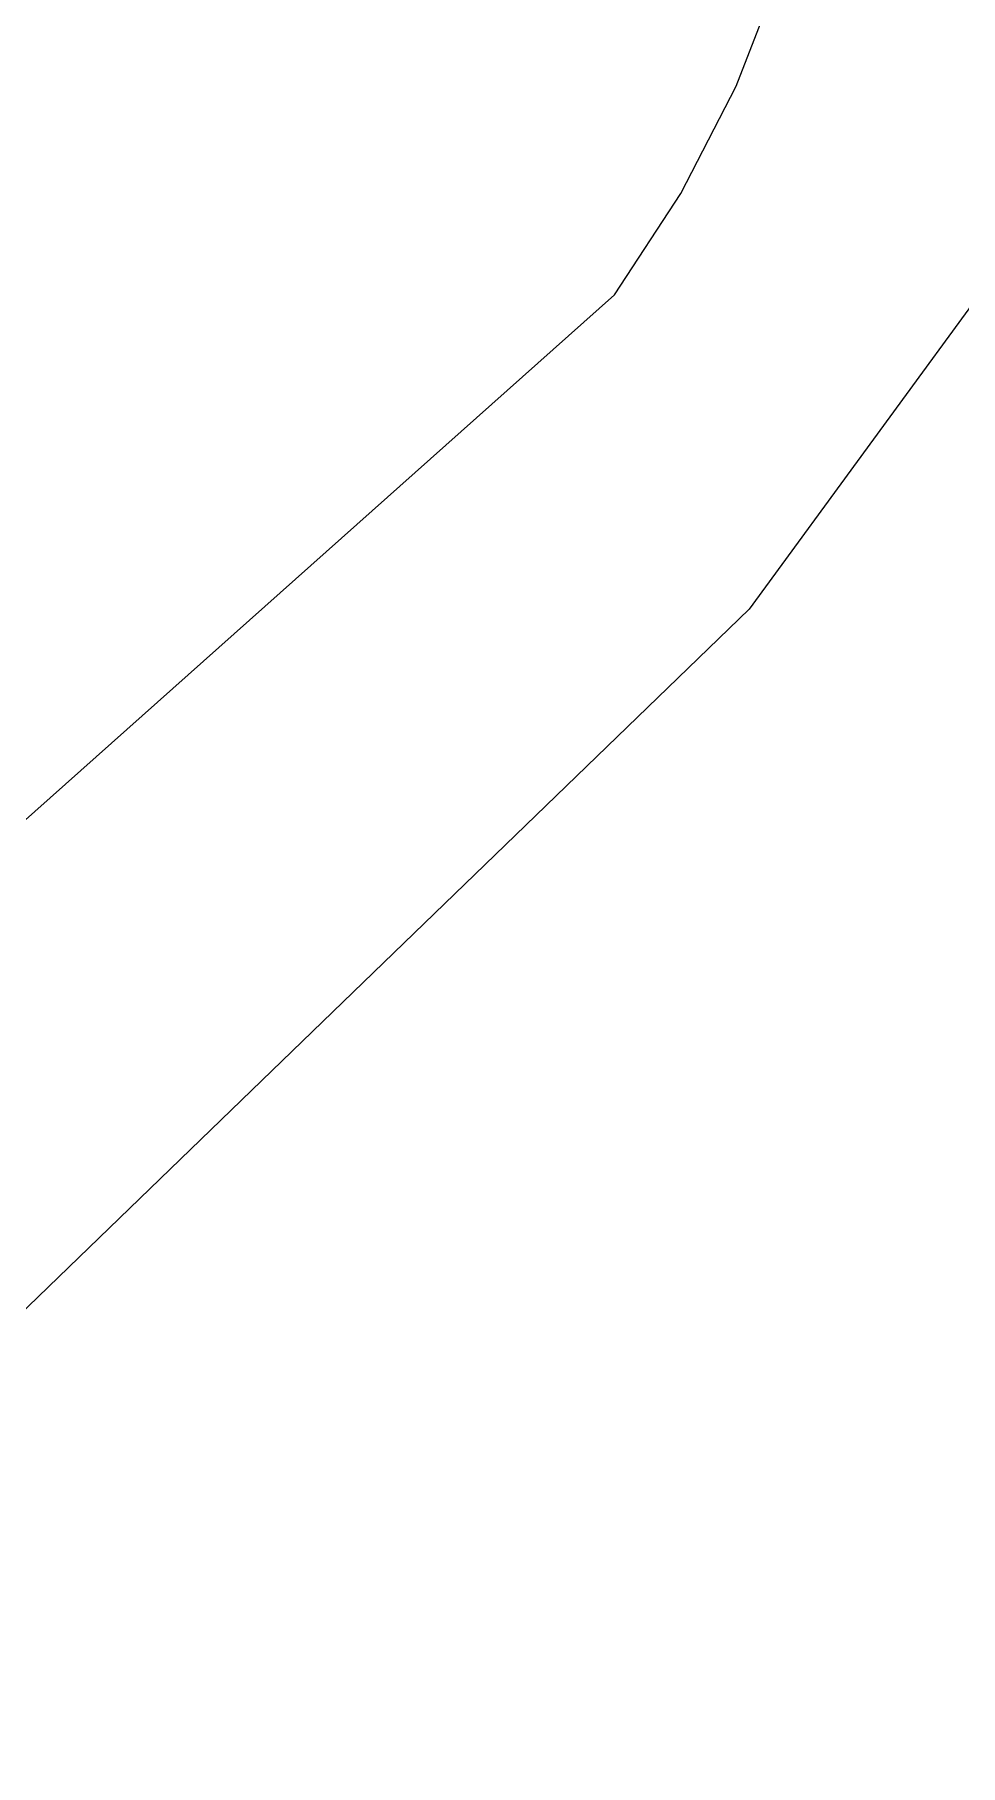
# Model space of a CAD drawing. Header units: inches. Extents: x 653559 to 669309, y 7245317 to 7256454.
# Drawn here: x 657518.2 to 657568.6, y 7252374.3 to 7252468.3 of the extents above; entities that cross this region are included whole.
import ezdxf

# ---------------------------------------------------------------- set-up
doc = ezdxf.new("R2010")
doc.units = ezdxf.units.IN
doc.header["$MEASUREMENT"] = 0
doc.layers.add('Agricola', color=3, linetype='Continuous')
doc.layers.add('Reserva', color=92, linetype='Continuous')

msp = doc.modelspace()

# ---------------------------------------------------------------- linework, layer by layer
at = {"layer": 'Agricola', "transparency": 33554613}
msp.add_lwpolyline([(657418.419, 7252270.449), (657427.944, 7252280.768), (657458.107, 7252368.08), (657487.872, 7252405.784), (657502.557, 7252412.134), (657549.785, 7252454.202), (657553.39, 7252459.697), (657556.401, 7252465.538), (657558.787, 7252471.662), (657560.52, 7252478.001), (657561.581, 7252484.487), (657561.96, 7252491.048), (657561.652, 7252497.612), (657560.66, 7252504.109), (657558.995, 7252510.466), (657556.676, 7252516.615), (657553.727, 7252522.488), (657550.182, 7252528.021), (657233.872, 7252819.725)], dxfattribs=at)
at = {"layer": 'Reserva', "transparency": 33554613}
msp.add_lwpolyline([(657436.467, 7251827.503), (657468.217, 7251934.395), (657511.608, 7251984.137), (657577.225, 7252073.037), (657607.917, 7252141.829), (657619.559, 7252187.337), (657632.259, 7252250.837), (657633.317, 7252340.796), (657626.967, 7252399.004), (657612.15, 7252430.754), (657595.217, 7252452.979), (657577.225, 7252464.621), (657557.117, 7252437.104), (657494.675, 7252376.779), (657460.808, 7252342.913), (657455.517, 7252322.804), (657447.05, 7252280.471), (657424.825, 7252257.187), (657308.408, 7252151.354), (657261.841, 7252105.845), (657259.063, 7252085.472), (657270.969, 7252069.597), (657443.61, 7251958.472), (657384.74, 7251775.248)], dxfattribs=at)

doc.saveas('drawing.dxf')
